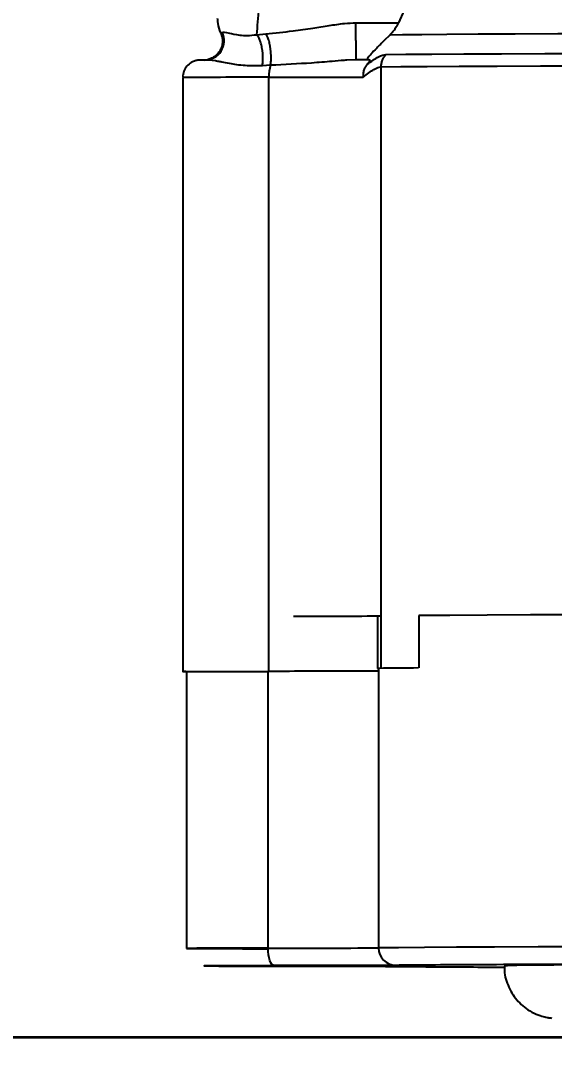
# Model space of a CAD drawing. Header units: millimetres. Extents: x 2223 to 4172, y 741 to 2119.
# Drawn here: x 3004.1 to 3034.7, y 921.9 to 981.1 of the extents above; entities that cross this region are included whole.
import ezdxf

# ---------------------------------------------------------------- set-up
doc = ezdxf.new("R2010")
doc.units = ezdxf.units.MM
doc.layers.add('AM_5', color=3, linetype='Continuous', lineweight=25)
doc.styles.add('SLDTEXTSTYLE1', font='txt.shx', dxfattribs={"width": 0.7, "bigfont": 'gbcbig.shx'})
doc.dimstyles.new('SLDDIMSTYLE12$0', dxfattribs={"dimtxt": 12, "dimasz": 10, "dimexe": 0, "dimexo": 0.0625, "dimgap": 0.875, "dimtad": 1, "dimdec": 1, "dimlfac": 1.8, "dimrnd": 1e-09, "dimzin": 12, "dimdsep": 46, "dimtxsty": 'SLDTEXTSTYLE1', "dimcen": 0.09, "dimdle": 8.16, "dimclrd": 3, "dimclre": 3, "dimadec": 0, "dimazin": 3, "dimtfac": 1, "dimtdec": 1, "dimtofl": 0, "dimtmove": 0, "dimatfit": 3, "dimfxl": 0, "dimfrac": 2, "dimtolj": 1, "dimlwd": 5, "dimlwe": 5, "dimarcsym": 0})

# ---------------------------------------------------------------- blocks, each defined once
blk = doc.blocks.new('*D36')
at = {"layer": 'AM_5', "color": 3, "lineweight": 5, "transparency": 16777216}
blk.add_line((3103.118, 1164.498), (2915.124, 1164.498), dxfattribs=at)
at = {"layer": 'AM_5', "color": 3, "linetype": 'Continuous', "lineweight": 5, "transparency": 16777216}
for p, q in [((2915.124, 1154.498), (2915.124, 932.886)), ((3057.372, 922.886), (2915.124, 922.886))]:
    blk.add_line(p, q, dxfattribs=at)
at = {"layer": 'AM_5', "color": 3, "transparency": 16777216}
for points in [[(2913.457, 1154.498), (2916.791, 1154.498), (2915.124, 1164.498)], [(2913.457, 932.886), (2916.791, 932.886), (2915.124, 922.886)]]:
    blk.add_solid(points, dxfattribs=at)
at = {"layer": 'Defpoints', "color": 0, "transparency": 16777216}
for p in [(3103.18, 1164.498), (2915.124, 922.886), (3057.435, 922.886)]:
    blk.add_point(p, dxfattribs=at)
at = {"layer": 'AM_5', "color": 0, "transparency": 16777216, "insert": (2908.249, 990.168), "char_height": 12, "attachment_point": 5, "rotation": 90, "style": 'SLDTEXTSTYLE1'}
blk.add_mtext('\\A1;245', dxfattribs=at)
blk = doc.blocks.new('*D37')
at = {"layer": 'AM_5', "color": 3, "lineweight": 5, "transparency": 16777216}
blk.add_line((3056.35, 922.958), (2915.303, 922.958), dxfattribs=at)
at = {"layer": 'AM_5', "color": 3, "linetype": 'Continuous', "lineweight": 5, "transparency": 16777216}
for p, q in [((2915.303, 912.958), (2915.303, 887.802)), ((3039.092, 877.802), (2915.303, 877.802))]:
    blk.add_line(p, q, dxfattribs=at)
at = {"layer": 'AM_5', "color": 3, "transparency": 16777216}
for points in [[(2913.636, 912.958), (2916.97, 912.958), (2915.303, 922.958)], [(2913.636, 887.802), (2916.97, 887.802), (2915.303, 877.802)]]:
    blk.add_solid(points, dxfattribs=at)
at = {"layer": 'Defpoints', "color": 0, "transparency": 16777216}
for p in [(3056.412, 922.958), (2915.303, 877.802), (3039.155, 877.802)]:
    blk.add_point(p, dxfattribs=at)
at = {"layer": 'AM_5', "color": 0, "transparency": 16777216, "insert": (2908.428, 900.38), "char_height": 12, "attachment_point": 5, "rotation": 90, "style": 'SLDTEXTSTYLE1'}
blk.add_mtext('\\A1;45', dxfattribs=at)

msp = doc.modelspace()

# ---------------------------------------------------------------- linework, layer by layer
at = {"color": 7, "linetype": 'Continuous', "lineweight": 25}
for p, q in [((3025.803, 981.005), (3026.131, 981.719)), ((3023.342, 981.005), (3025.803, 981.005)), ((3015.602, 980.425), (3015.682, 980.448)), ((3017.648, 980.323), (3018.176, 980.373)), ((3025.275, 980.3), (3024.954, 979.986)), ((3014.948, 978.903), (3014.836, 978.877)), ((3018.45, 978.569), (3017.982, 978.544)), ((3023.342, 978.888), (3022.812, 978.862)), ((3023.342, 978.961), (3023.342, 978.888)), ((3024.094, 978.89), (3023.342, 978.888)), ((3024.768, 978.485), (3024.768, 944.058)), ((3013.421, 977.868), (3013.421, 943.868)), ((3018.356, 943.883), (3018.356, 977.883)), ((3024.578, 947.056), (3024.578, 944.056)), ((3024.578, 947.056), (3024.702, 947.056)), ((3026.935, 947.077), (3026.935, 944.077)), ((3013.644, 943.869), (3013.644, 928.026)), ((3018.312, 928.041), (3018.312, 943.883)), ((3024.635, 944.057), (3024.635, 928.057))]:
    msp.add_line(p, q, dxfattribs=at)
at = {"color": 7, "linetype": 'Continuous', "lineweight": 25, "flags": 128}
for points in [[(3023.342, 979.986), (3023.342, 980.148), (3023.342, 980.306), (3023.342, 980.458), (3023.342, 980.599), (3023.342, 980.727), (3023.342, 980.839), (3023.342, 980.932), (3023.342, 981.005)], [(3089.365, 980.448), (3084.171, 980.445), (3079.065, 980.442), (3074.071, 980.438), (3069.211, 980.434), (3064.507, 980.428), (3059.981, 980.422), (3055.654, 980.416), (3051.546, 980.409), (3047.674, 980.401), (3044.058, 980.392), (3040.713, 980.384), (3037.655, 980.374), (3034.898, 980.365), (3032.454, 980.355), (3030.335, 980.344), (3028.55, 980.333), (3027.107, 980.323), (3026.014, 980.311), (3025.275, 980.3)], [(3025.056, 979.192), (3026.204, 979.203), (3027.697, 979.214), (3029.528, 979.225), (3031.689, 979.235), (3034.171, 979.245), (3036.962, 979.255), (3040.05, 979.264), (3043.421, 979.273), (3047.06, 979.282), (3050.951, 979.289), (3055.076, 979.297), (3059.418, 979.303), (3063.955, 979.309), (3068.669, 979.314), (3073.539, 979.319), (3078.541, 979.323), (3083.655, 979.326), (3088.858, 979.329)], [(3024.768, 978.485), (3025.92, 978.496), (3027.419, 978.507), (3029.257, 978.518), (3031.426, 978.529), (3033.917, 978.539), (3036.718, 978.548), (3039.817, 978.558), (3043.201, 978.567), (3046.853, 978.575), (3050.758, 978.583), (3054.899, 978.59), (3059.256, 978.597), (3063.81, 978.603), (3068.542, 978.608), (3073.429, 978.613), (3078.45, 978.616), (3083.583, 978.62), (3088.804, 978.622)], [(3089.031, 947.194), (3083.706, 947.192), (3078.472, 947.189), (3073.352, 947.185), (3068.373, 947.18), (3063.555, 947.174), (3058.922, 947.168), (3054.496, 947.162), (3050.295, 947.154), (3046.342, 947.146), (3042.652, 947.137), (3039.245, 947.128), (3036.134, 947.119), (3033.336, 947.109), (3030.863, 947.098), (3028.726, 947.088), (3026.935, 947.077)], [(3089.031, 928.194), (3083.772, 928.192), (3078.602, 928.189), (3073.543, 928.185), (3068.619, 928.18), (3063.852, 928.175), (3059.264, 928.169), (3054.876, 928.162), (3050.707, 928.155), (3046.776, 928.147), (3043.1, 928.139), (3039.698, 928.13), (3036.583, 928.12), (3033.771, 928.111), (3031.273, 928.1), (3029.102, 928.09), (3027.266, 928.079), (3025.775, 928.068), (3024.635, 928.057)], [(3018.664, 927.039), (3018.595, 927.058), (3018.529, 927.115), (3018.469, 927.208), (3018.415, 927.333), (3018.372, 927.485), (3018.339, 927.658), (3018.319, 927.845), (3018.312, 928.041)], [(3026.044, 927.026), (3025.867, 927.023), (3025.347, 927.021), (3024.521, 927.018), (3023.444, 927.016), (3022.19, 927.015), (3020.844, 927.015), (3019.498, 927.015), (3018.244, 927.016), (3017.167, 927.018), (3016.341, 927.021), (3015.821, 927.023), (3015.644, 927.026), (3015.821, 927.029), (3016.341, 927.032), (3017.167, 927.034), (3018.244, 927.036), (3019.498, 927.037), (3020.844, 927.037), (3022.19, 927.037), (3023.444, 927.036), (3024.521, 927.034), (3025.347, 927.032), (3025.867, 927.029), (3026.044, 927.026)], [(3018.664, 927.014), (3018.595, 927.033), (3018.589, 927.036)], [(3025.619, 926.996), (3025.427, 927.015), (3025.358, 927.032)], [(3087.083, 927.175), (3082.212, 927.172), (3077.446, 927.169), (3072.81, 927.164), (3068.325, 927.159), (3064.015, 927.154), (3059.901, 927.148), (3056.003, 927.141), (3052.342, 927.133), (3048.934, 927.125), (3045.797, 927.117), (3042.948, 927.108), (3040.399, 927.099), (3038.163, 927.089), (3036.252, 927.079), (3034.676, 927.069), (3033.442, 927.058), (3032.556, 927.048), (3032.022, 927.037), (3031.844, 927.026), (3031.844, 927.026)]]:
    msp.add_lwpolyline(points, dxfattribs=at)
at = {"color": 7, "linetype": 'Continuous', "lineweight": 25}
for centre, radius, start, end in [((3014.69, 979.972), 1.1, 270.09999, 25.63662), ((3020.67, 977.918), 2.314, 163.65187, 180.85663), ((3017.274, 524.1), 453.784, 89.86336, 90.48649), ((3017.537, 2876.245), 1898.362, 270.024744, 270.187646), ((3019.866, 1733.927), 786.885, 269.993192, 270.343129), ((3024.24, 977.793), 33.739, 270.57375, 270.66978), ((3030.126, 446.442), 497.644, 90.36744, 90.63226), ((3017.307, 497.612), 430.43, 89.86614, 90.48756), ((3017.53, 1430.756), 502.745, 269.55713, 270.08916), ((3018.805, 1970.379), 1042.338, 269.972937, 270.320473), ((3025.627, 928.049), 0.992, 179.54189, 269.50442)]:
    msp.add_arc(centre, radius, start, end, dxfattribs=at)
for points, knots in [([(3018.166, 1002.45), (3018.165, 1001.258), (3018.161, 998.855), (3018.136, 995.705), (3018.104, 993.027), (3018.068, 990.803), (3018.02, 988.493), (3017.955, 986.117), (3017.869, 983.786), (3017.767, 981.713), (3017.689, 980.797), (3017.648, 980.323)], [0, 0, 0, 0, 0.121733, 0.245653, 0.329531, 0.414385, 0.500215, 0.61122, 0.731521, 0.861116, 1, 1, 1, 1]), ([(3015.602, 980.425), (3015.537, 980.6), (3015.436, 980.869), (3015.425, 981.155), (3015.421, 981.255)], [0, 0, 0, 0, 0.649785, 1, 1, 1, 1]), ([(3018.176, 980.373), (3018.701, 980.424), (3019.618, 980.513), (3020.809, 980.69), (3021.782, 980.841), (3022.592, 980.969), (3023.124, 980.995), (3023.342, 981.005)], [0, 0, 0, 0, 0.299879, 0.524041, 0.708513, 0.880518, 1, 1, 1, 1]), ([(3025.275, 980.3), (3025.34, 980.368), (3025.471, 980.504), (3025.616, 980.706), (3025.729, 980.886), (3025.778, 980.964), (3025.803, 981.005)], [0, 0, 0, 0, 0.257441, 0.516937, 0.75032, 1, 1, 1, 1]), ([(3015.602, 980.425), (3015.636, 980.332), (3015.695, 980.17), (3015.708, 979.901), (3015.663, 979.634), (3015.543, 979.377), (3015.361, 979.159), (3015.138, 978.985), (3014.95, 978.936), (3014.858, 978.912)], [0, 0, 0, 0, 0.152916, 0.265704, 0.414004, 0.570286, 0.70005, 0.853997, 1, 1, 1, 1]), ([(3015.682, 980.448), (3015.746, 980.466), (3015.84, 980.493), (3016.514, 980.308), (3017.101, 980.261), (3017.469, 980.303), (3017.648, 980.323)], [0, 0, 0, 0, 0.528089, 0.775708, 0.891023, 1, 1, 1, 1]), ([(3018.45, 978.569), (3018.459, 978.632), (3018.477, 978.765), (3018.485, 979.017), (3018.473, 979.304), (3018.439, 979.605), (3018.385, 979.884), (3018.319, 980.113), (3018.247, 980.281), (3018.199, 980.343), (3018.176, 980.373)], [0, 0, 0, 0, 0.11075, 0.232867, 0.363941, 0.5, 0.636059, 0.767133, 0.88925, 1, 1, 1, 1]), ([(3017.982, 978.544), (3017.992, 978.609), (3018.014, 978.744), (3018.021, 978.996), (3018.006, 979.281), (3017.964, 979.577), (3017.899, 979.851), (3017.819, 980.073), (3017.733, 980.236), (3017.676, 980.295), (3017.648, 980.323)], [0, 0, 0, 0, 0.111182, 0.233505, 0.364552, 0.500409, 0.6362, 0.767065, 0.889124, 1, 1, 1, 1]), ([(3023.342, 979.986), (3023.342, 979.841), (3023.342, 979.551), (3023.342, 979.199), (3023.342, 978.992), (3023.342, 978.964), (3023.342, 978.961)], [0, 0, 0, 0, 0.320589, 0.641179, 0.961768, 1, 1, 1, 1]), ([(3024.954, 979.986), (3024.81, 979.842), (3024.539, 979.568), (3024.245, 979.255), (3024.079, 979.065), (3023.999, 978.965), (3023.956, 978.899), (3023.965, 978.892), (3023.97, 978.888)], [0, 0, 0, 0, 0.296371, 0.561408, 0.679693, 0.791742, 0.896327, 1, 1, 1, 1]), ([(3023.991, 978.64), (3024.223, 978.798), (3024.685, 979.114), (3024.932, 979.166), (3025.056, 979.192)], [0, 0, 0, 0, 0.500652, 1, 1, 1, 1]), ([(3014.673, 978.872), (3014.638, 978.872), (3014.517, 978.871), (3014.457, 978.87), (3014.403, 978.868), (3014.366, 978.867), (3014.305, 978.862), (3014.201, 978.847), (3014.009, 978.792), (3013.764, 978.645), (3013.549, 978.391), (3013.427, 978.114), (3013.435, 977.932), (3013.438, 977.868)], [0, 0, 0, 0, 0.0976557, 0.3295234, 0.452296, 0.509732, 0.5315764, 0.5558632, 0.6229708, 0.7197137, 0.8268133, 0.9390365, 1, 1, 1, 1]), ([(3017.982, 978.544), (3017.645, 978.539), (3016.933, 978.528), (3016.178, 978.65), (3015.701, 978.744), (3015.453, 978.792), (3015.044, 978.864), (3014.857, 978.869), (3014.692, 978.872)], [0, 0, 0, 0, 0.184208, 0.388471, 0.517104, 0.601053, 0.648132, 1, 1, 1, 1]), ([(3022.812, 978.862), (3022.765, 978.859), (3022.474, 978.846), (3021.828, 978.78), (3020.471, 978.671), (3019.246, 978.609), (3018.45, 978.569)], [0, 0, 0, 0, 0.032468, 0.200671, 0.480525, 1, 1, 1, 1]), ([(3023.991, 978.64), (3023.953, 978.592), (3023.873, 978.493), (3023.791, 978.301), (3023.748, 978.096), (3023.752, 977.955), (3023.754, 977.893)], [0, 0, 0, 0, 0.239149, 0.497163, 0.778524, 1, 1, 1, 1]), ([(3024.094, 978.89), (3024.116, 978.885), (3024.149, 978.876), (3024.111, 978.791), (3024.06, 978.718), (3024.013, 978.664), (3023.991, 978.64)], [0, 0, 0, 0, 0.546902, 0.785535, 0.902249, 1, 1, 1, 1]), ([(3023.754, 977.893), (3023.979, 978.065), (3024.419, 978.401), (3024.654, 978.458), (3024.768, 978.485)], [0, 0, 0, 0, 0.51151, 1, 1, 1, 1]), ([(3013.644, 943.865), (3013.545, 943.866), (3013.291, 943.869), (3013.673, 943.873), (3014.68, 943.878), (3016.275, 943.881), (3017.663, 943.883), (3018.356, 943.883)], [0, 0, 0, 0, 0.1382127, 0.3536596, 0.5691064, 0.7845532, 1, 1, 1, 1]), ([(3024.608, 943.898), (3024.427, 943.897), (3024.019, 943.894), (3022.638, 943.889), (3020.731, 943.886), (3019.148, 943.884), (3018.356, 943.883)], [0, 0, 0, 0, 0.2103299, 0.4735532, 0.7367766, 1, 1, 1, 1]), ([(3018.664, 927.039), (3018.11, 927.038), (3016.977, 927.037), (3015.667, 927.034), (3014.83, 927.03), (3014.553, 927.026), (3014.83, 927.022), (3015.667, 927.018), (3016.977, 927.015), (3018.11, 927.014), (3018.664, 927.014)], [0, 0, 0, 0, 0.122089, 0.25, 0.377911, 0.5, 0.622089, 0.75, 0.877911, 1, 1, 1, 1]), ([(3025.619, 927.056), (3025.385, 927.054), (3024.91, 927.05), (3023.325, 927.045), (3021.233, 927.041), (3019.511, 927.039), (3018.664, 927.039)], [0, 0, 0, 0, 0.2457963, 0.5, 0.7542037, 1, 1, 1, 1]), ([(3018.664, 927.014), (3019.511, 927.013), (3021.233, 927.011), (3023.325, 927.007), (3024.91, 927.002), (3025.385, 926.998), (3025.619, 926.996)], [0, 0, 0, 0, 0.2457963, 0.5, 0.7542037, 1, 1, 1, 1]), ([(3089.21, 927.192), (3086.714, 927.191), (3081.677, 927.189), (3074.3, 927.183), (3067.058, 927.176), (3060.079, 927.168), (3053.476, 927.157), (3047.382, 927.146), (3041.89, 927.133), (3037.078, 927.119), (3033.015, 927.104), (3029.746, 927.088), (3027.207, 927.072), (3026.145, 927.062), (3025.619, 927.056)], [0, 0, 0, 0, 0.079959, 0.161371, 0.244142, 0.328893, 0.414217, 0.5, 0.585778, 0.671102, 0.755858, 0.838624, 0.920039, 1, 1, 1, 1]), ([(3025.619, 926.996), (3026.151, 926.991), (3027.224, 926.98), (3029.359, 926.966), (3031.163, 926.958), (3031.858, 926.955)], [0, 0, 0, 0, 0.376395, 0.759633, 1, 1, 1, 1]), ([(3031.865, 927.024), (3031.859, 926.972), (3031.81, 926.598), (3032.025, 925.896), (3032.513, 925.047), (3033.169, 924.498), (3033.756, 924.216), (3034.167, 924.097), (3034.452, 924.048), (3034.522, 924.042), (3034.564, 924.038)], [0, 0, 0, 0, 0.030661, 0.221524, 0.412563, 0.604262, 0.714262, 0.802035, 0.882755, 1, 1, 1, 1])]:
    msp.add_open_spline(points, degree=3, knots=knots, dxfattribs=at)
msp.add_open_spline([(3025.056, 979.192), (3025.013, 979.143), (3024.927, 979.046), (3024.838, 978.87), (3024.779, 978.682), (3024.772, 978.551), (3024.768, 978.485)], degree=3, dxfattribs=at)

# ---------------------------------------------------------------- dimensions: what is measured, and where the dimension line sits
at = {"layer": 'AM_5'}
dim = msp.add_linear_dim(base=(2915.124, 922.886), p1=(3103.18, 1164.498), p2=(3057.435, 922.886), angle=90, text='245', dimstyle='SLDDIMSTYLE12$0', override={"dimlfac": 1}, dxfattribs=at)
dim.commit()
dim.dimension.update_dxf_attribs({"geometry": '*D36', "text_midpoint": (2915.124, 990.168), "dimtype": 160})
dim = msp.add_linear_dim(base=(2915.303, 877.802), p1=(3056.412, 922.958), p2=(3039.155, 877.802), angle=90, text='45', dimstyle='SLDDIMSTYLE12$0', override={"dimlfac": 1, "dimpost": ''}, dxfattribs=at)
dim.commit()
dim.dimension.update_dxf_attribs({"geometry": '*D37', "text_midpoint": (2908.428, 900.38)})

doc.saveas('drawing.dxf')
